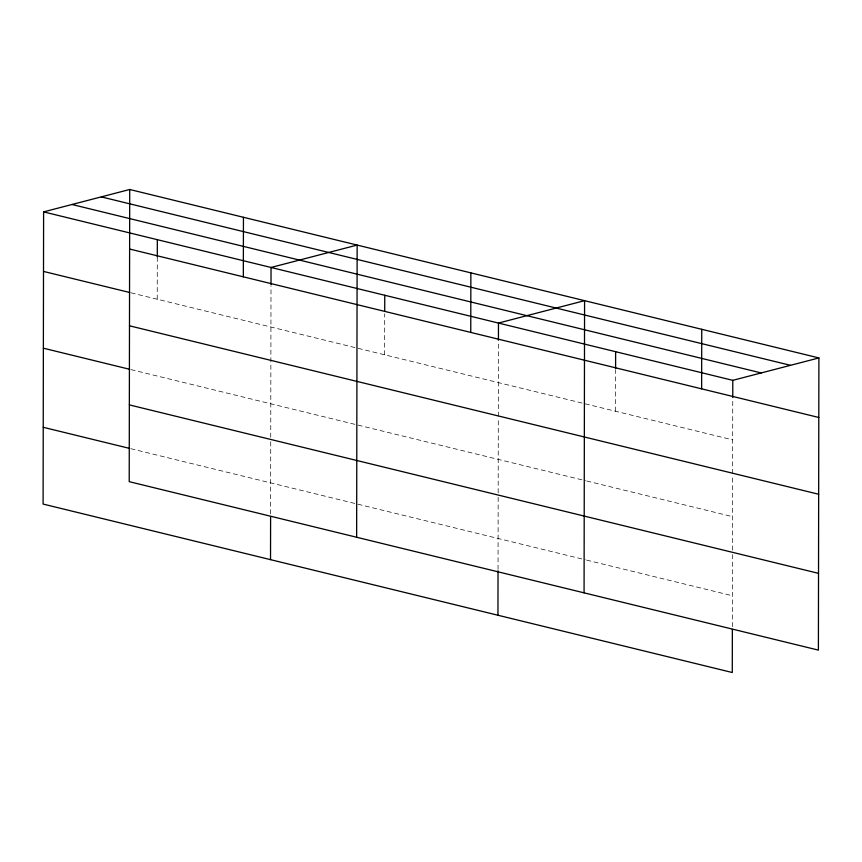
<?xml version="1.0" encoding="UTF-8"?>
<svg xmlns="http://www.w3.org/2000/svg" width="862" height="862" viewBox="0 0 862 862"><rect width="100%" height="100%" fill="white"/><g stroke="black" fill="none" stroke-linecap="round" stroke-linejoin="round"><path stroke-width="0.65" stroke-dasharray="4.31 3.23" d="M157.218 299.222L157.293 256.876M270.614 513.86L270.743 438.639M270.743 437.303L271.002 286.001M384.646 354.81L384.721 313.79M498.042 569.448L498.171 494.228M498.171 492.892L498.301 417.617M498.311 416.271L498.441 341.589M615.522 411.239L615.597 370.218M732.355 626.717L732.495 551.497M732.495 550.161L732.625 474.897M732.625 473.55L732.754 398.858M131.078 292.832L732.689 439.879M130.949 369.604L585.449 480.694M586.753 481.007L732.549 516.65M130.808 448.693L585.309 559.783M586.613 560.106L732.409 595.739"/><path stroke-width="1.29" d="M129.72 189.489L129.214 481.664L818.394 650.12L818.9 357.935L129.72 189.489L43.606 211.88L43.1 504.065L732.28 672.511L732.355 629.411M157.293 256.876L157.326 239.679M243.332 276.831L243.44 217.289M270.528 559.653L270.603 516.553M271.013 284.675L271.034 267.468L357.148 245.077L356.642 537.252M384.721 311.15L384.754 295.267M470.76 332.42L470.867 272.877M497.956 615.242L498.031 570.795M498.441 340.264L498.473 323.056L584.576 300.666L584.07 592.841M615.597 368.904L615.63 351.696M701.636 388.848L701.743 329.306M732.765 397.533L732.786 380.336L818.9 357.935M101.307 196.881L790.486 365.326M72.031 204.499L761.211 372.944M43.606 211.88L732.786 380.336M129.612 249.032L818.792 417.477M43.509 271.422L129.774 292.509M129.483 325.804L818.663 494.249M43.369 348.194L129.634 369.281M129.343 404.892L818.523 573.349M43.229 427.293L129.505 448.38"/></g></svg>
